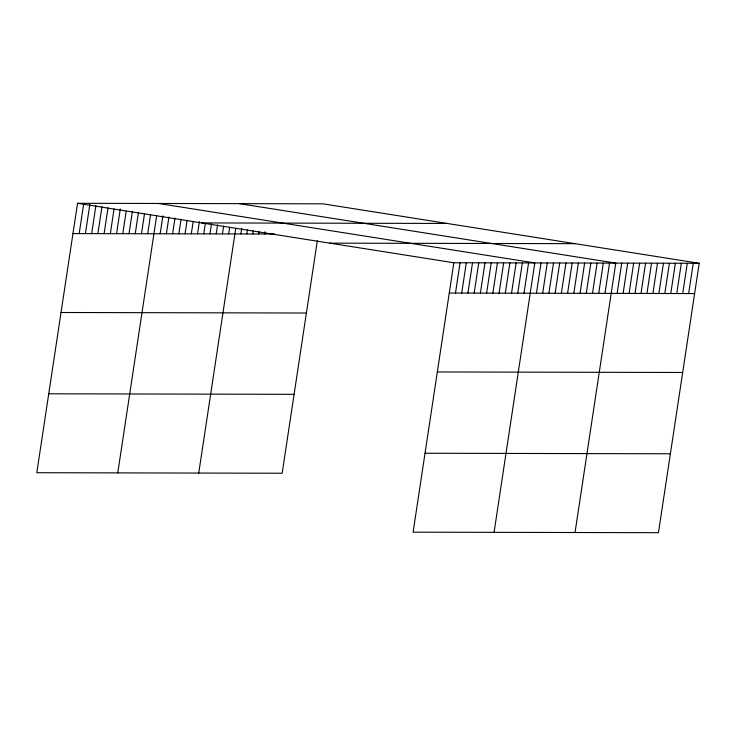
<?xml version="1.0" encoding="UTF-8"?>
<svg xmlns="http://www.w3.org/2000/svg" width="736" height="736" viewBox="0 0 736 736"><rect width="100%" height="100%" fill="white"/><g stroke="black" fill="none" stroke-linecap="round" stroke-linejoin="round"><path stroke-width="1.1" d="M699.2 263.286L453.836 262.761L413.098 532.174L658.453 532.698L699.2 263.286L322.902 203.826L77.547 203.302L36.8 472.714L282.164 473.239L317.336 240.69M79.194 233.597L83.6 204.442M85.422 233.616L89.829 204.452M91.65 233.625L95.892 205.592M97.879 233.643L101.945 206.724M104.107 233.652L108.008 207.856M110.336 233.671L114.062 208.996M116.564 233.68L120.29 209.006M122.792 233.689L126.187 211.26M129.021 233.708L132.416 211.278M135.249 233.717L138.469 212.41M141.478 233.735L144.532 213.541M147.706 233.744L150.586 214.682M117.769 472.88L156.648 215.814M160.163 233.772L162.877 215.832M166.391 233.79L168.93 216.964M172.62 233.8L174.993 218.095M178.848 233.809L181.056 219.236M185.076 233.827L187.11 220.368M191.305 233.836L193.172 221.499M197.533 233.855L199.401 221.518M203.762 233.864L205.289 223.772M209.99 233.882L211.517 223.781M216.218 233.892L217.571 224.922M222.447 233.91L223.634 226.053M228.675 233.919L229.696 227.194M198.738 473.055L235.75 228.326M240.865 233.947L241.712 228.335M246.818 233.956L247.498 229.476M252.779 233.974L253.285 230.607M258.741 233.984L259.081 231.739M264.693 233.993L265.034 231.757M455.483 293.057L460.064 262.78M461.711 293.075L466.293 262.789M467.94 293.084L472.521 262.807M474.168 293.103L478.75 262.816M480.396 293.112L484.978 262.835M486.625 293.13L491.206 262.844M492.853 293.14L497.435 262.862M499.082 293.149L503.663 262.872M505.31 293.167L509.892 262.881M511.538 293.176L516.12 262.899M517.767 293.195L522.348 262.908M523.995 293.204L528.577 262.927M494.068 532.34L534.805 262.936L158.516 203.476M536.452 293.232L541.034 262.954M542.68 293.25L547.262 262.964M548.909 293.259L553.49 262.982M555.137 293.268L559.719 262.991M561.366 293.287L565.947 263M567.594 293.296L572.176 263.019M573.822 293.314L578.404 263.028M580.051 293.324L584.632 263.046M586.279 293.342L590.861 263.056M592.508 293.351L597.089 263.074M598.736 293.37L603.318 263.083M604.974 293.379L609.546 263.102M575.037 532.514L615.774 263.111L239.485 203.651M617.154 293.406L621.736 263.12M623.116 293.416L627.698 263.138M629.078 293.434L633.65 263.148M635.03 293.443L639.612 263.166M640.992 293.452L645.573 263.175M646.953 293.471L651.526 263.184M652.906 293.48L657.487 263.203M658.867 293.489L663.449 263.212M664.829 293.508L669.41 263.221M670.781 293.517L675.363 263.24M676.743 293.535L681.324 263.249M682.704 293.544L687.286 263.267M688.666 293.554L693.238 263.276M201.719 222.925L447.083 223.45M72.965 233.588L274.629 234.02M329.664 243.147L575.018 243.671M449.254 293.048L694.618 293.572M61.033 312.496L306.388 313.021M437.322 371.956L682.686 372.48M48.732 393.797L294.096 394.321M425.031 453.256L670.395 453.781M77.547 203.302L453.836 262.761"/></g></svg>
